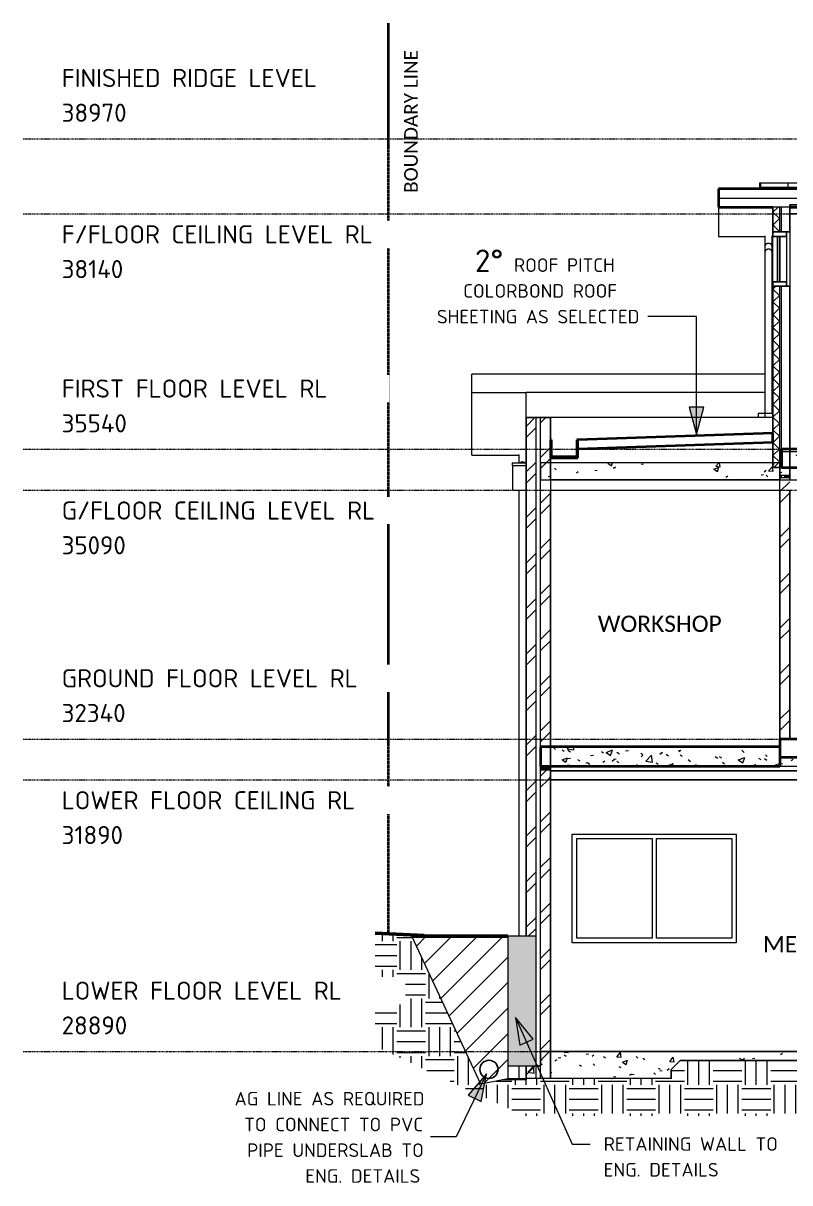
# Model space of a CAD drawing. Header units: millimetres. Extents: x 22424 to 44234, y 27159 to 40246.
# Drawn here: x 22424 to 30885, y 27439 to 40246 of the extents above; entities that cross this region are included whole.
import ezdxf

# ---------------------------------------------------------------- set-up
doc = ezdxf.new("R2010")
doc.units = ezdxf.units.MM
doc.linetypes.add('Centre', pattern=[30, 12, -6, 6, -6])
doc.linetypes.add('Dash dot', pattern=[8, 4, -2, 0, -2])
for name, color, linetype, lineweight in [('A-AREA-IDEN', 2, 'Continuous', 9), ('A-CLNG', 13, 'Continuous', 9), ('A-DETL', 90, 'Continuous', 9), ('A-DETL-GENF', 92, 'Continuous', 9), ('A-DETL-MEDM', 33, 'Continuous', 25), ('A-DETL-THIN', 151, 'Continuous', 9), ('A-DETL-WIDE', 214, 'Continuous', 50), ('A-FLOR', 192, 'Continuous', 9), ('A-FLOR-LEVL', 51, 'Continuous', 9), ('A-FLOR-PATT', 8, 'Continuous', 35), ('A-GENM', 13, 'Continuous', 9), ('A-GLAZ', 151, 'Continuous', 9), ('A-ROOF', 132, 'Continuous', 9), ('A-ROOF-MCUT', 132, 'Continuous', 35), ('A-WALL', 113, 'Continuous', 9), ('A-WALL-PATT', 111, 'Continuous', 25), ('E-ELEC-FIXT', 91, 'Continuous', 9), ('G-ANNO-TEXT', 231, 'Continuous', 9)]:
    doc.layers.add(name, color=color, linetype=linetype, lineweight=lineweight)
doc.styles.add('Calibri', font='calibri.ttf', dxfattribs={"height": 180})
doc.styles.add('Calibri_1', font='calibri.ttf', dxfattribs={"height": 150})
doc.styles.add('ISOCPEUR', font='ISOCPEUR.ttf', dxfattribs={"height": 200})
doc.styles.add('ISOCPEUR_1', font='ISOCPEUR.ttf', dxfattribs={"height": 150})
doc.styles.add('ISOCPEUR_2', font='ISOCPEUR.ttf', dxfattribs={"height": 250})
pattern_1 = [(45, (34166.6, 19353.85), (-251.447, 251.447), []), (45, (34166.6, 19734.85), (-251.447, 251.447), [])]
pattern_2 = [(50, (34166.6, 19353.85), (582.989, -51.005), [60.96, -670.56]), (355, (34166.6, 19353.85), (-112.777, 611.382), [48.768, -536.448]), (100.451, (34215.17, 19349.6), (470.216, 560.373), [51.808, -569.888]), (46.184, (34166.6, 19516.4), (867.453, -134.537), [91.44, -1005.84]), (96.636, (34238.9, 19505.2), (759.688, 791.77), [77.71, -854.83]), (351.184, (34166.6, 19516.4), (759.696, 791.76), [73.15, -804.67]), (21, (34247.87, 19475.77), (485.166, -327.249), [60.96, -670.56]), (326, (34247.87, 19475.77), (197.767, 589.402), [48.768, -536.448]), (71.451, (34288.3, 19448.5), (682.934, 262.148), [51.808, -569.888]), (37.5, (34166.59, 19353.85), (9.883, 270.576), [26.822, -503.123, 26.822, -517.754, -538.48]), (37.5, (34166.59, 19353.85), (9.883, 270.576), [-1074.522, 26.822, -511.658]), (7.5, (34166.6, 19353.85), (213.8225, 320.578), [26.822, -283.667, 26.822, -490.931, -205.232]), (7.5, (34166.6, 19353.85), (213.8225, 320.578), [-828.243, 26.822, -178.41]), (327.5, (33985.33, 19353.85), (433.891, -18.3325), [26.822, -176.378, 26.822, -607.162, -841.248]), (327.5, (33985.33, 19353.85), (433.891, -18.3325), [-837.184, 26.822, -814.426]), (317.5, (33904.05, 19353.85), (474.014, 81.365), [26.822, -237.338, 26.822, -394.208, -597.408]), (317.5, (33904.05, 19353.85), (474.014, 81.365), [-685.19, 26.822, -570.586])]
pattern_3 = [(0, (34166.6, 19353.85), (317.5, 317.5), [317.5, -317.5]), (0, (34166.6, 19472.9), (317.5, 317.5), [317.5, -317.5]), (0, (34166.6, 19591.97), (317.5, 317.5), [317.5, -317.5]), (90, (34206.27, 19631.66), (-317.5, 317.5), [317.5, -317.5]), (90, (34325.34, 19631.66), (-317.5, 317.5), [317.5, -317.5]), (90, (34444.4, 19631.66), (-317.5, 317.5), [317.5, -317.5])]

# ---------------------------------------------------------------- blocks, each defined once
blk = doc.blocks.new('FIXED MOULDING ON AND OFF - A0612-2345004-SECTION D-D')
at = {"layer": 'A-GLAZ', "lineweight": 25}
for p, q in [((30850, 37940), (30700, 37940)), ((30700, 37940), (30700, 37890)), ((30850, 37890), (30850, 37940)), ((30700, 37890), (30850, 37890)), ((30775, 37890), (30750, 37890)), ((30750, 37890), (30750, 37390)), ((30775, 37390), (30775, 37890)), ((30850, 37390), (30700, 37390)), ((30700, 37390), (30700, 37340)), ((30700, 37340), (30850, 37340)), ((30750, 37390), (30775, 37390)), ((30850, 37340), (30850, 37390))]:
    blk.add_line(p, q, dxfattribs=at)
at = {"layer": 'A-GLAZ'}
for p, q in [((30700, 37390), (30700, 37890)), ((30850, 37890), (30850, 37390))]:
    blk.add_line(p, q, dxfattribs=at)
blk = doc.blocks.new('2 panel 1 mullion - AF1218-2343563-SECTION D-D')
at = {"layer": 'A-GLAZ'}
for p, q in [((28535, 31240), (29365, 31240)), ((28535, 30140), (28535, 31240)), ((29365, 31240), (29365, 30140)), ((29415, 31240), (30245, 31240)), ((29415, 30140), (29415, 31240)), ((30245, 31240), (30245, 30140)), ((29365, 30140), (28535, 30140)), ((30245, 30140), (29415, 30140))]:
    blk.add_line(p, q, dxfattribs=at)
blk = doc.blocks.new('Downpipe - 450 Eave-1917928-SECTION D-D')
at = {"layer": 'A-GENM'}
for p, q in [((27895, 35481), (27895, 35390)), ((27975, 35390), (27975, 35481)), ((27895, 35090), (27895, 32340))]:
    blk.add_line(p, q, dxfattribs=at)
for points, knots in [([(27935, 35400), (27931, 35400), (27926, 35399), (27920, 35397), (27915, 35395), (27911, 35393), (27909, 35391), (27908, 35390), (27908, 35390)], [0, 0, 0, 0, 0.0833333, 0.125, 0.1666667, 0.2083333, 0.2291667, 0.2394778, 0.2394778, 0.2394778, 0.2394778]), ([(27962, 35390), (27962, 35390), (27961, 35391), (27959, 35393), (27955, 35395), (27950, 35397), (27944, 35399), (27938, 35400), (27935, 35400)], [0.7605222, 0.7605222, 0.7605222, 0.7605222, 0.7708333, 0.7916667, 0.8333333, 0.875, 0.9166667, 1, 1, 1, 1])]:
    blk.add_open_spline(points, degree=3, knots=knots, dxfattribs=at)
blk = doc.blocks.new('Downpipe - RH DP-2028410-SECTION D-D')
at = {"layer": 'A-GENM'}
for p, q in [((27822, 35390), (27975, 35390)), ((27822, 35390), (27822, 35360)), ((27822, 35360), (27975, 35360)), ((27825, 35360), (27825, 35093)), ((27825, 35093), (27825, 35090)), ((27825, 35090), (27975, 35090)), ((27895, 35090), (27895, 30162))]:
    blk.add_line(p, q, dxfattribs=at)
blk = doc.blocks.new('Downpipe - 450 Eave-1907276-SECTION D-D')
at = {"layer": 'A-GENM'}
for p, q in [((27895, 28730), (27895, 28580)), ((27895, 28580), (27975, 28580))]:
    blk.add_line(p, q, dxfattribs=at)
blk = doc.blocks.new('Solar Panel_ Face Based - Solar Panel_ Face Based-V6-SECTION D-D')
at = {"layer": 'E-ELEC-FIXT'}
h = blk.add_hatch(dxfattribs=at)
h.set_pattern_fill('FP_8', color=256, style=0, pattern_type=2)
h.set_pattern_definition([(0, (34166.6, 19516.65), (0, 298.858), []), (90, (34166.6, 19516.65), (-300, 2e-14), [])])
h.paths.add_polyline_path([(31600, 38433), (31600, 38483), (30550, 38483), (30550, 38433), (31196, 38433)])
h = blk.add_hatch(dxfattribs=at)
h.set_pattern_fill('FP_7', color=256, style=0, pattern_type=2)
h.set_pattern_definition([(0, (34166.586, 38270.536), (0, 26.147), []), (90, (34166.6, 38270.54), (-300, 2e-14), [])])
h.paths.add_polyline_path([(30550, 38415), (31600, 38415), (31600, 38433), (30550, 38433)])
for p, q in [((30550, 38483), (31600, 38483)), ((30550, 38483), (30550, 38433)), ((30550, 38433), (30550, 38415)), ((31600, 38433), (30550, 38433)), ((31600, 38433), (31600, 38483)), ((31600, 38415), (31600, 38433))]:
    blk.add_line(p, q, dxfattribs=at)
blk = doc.blocks.new('Downpipe - 450 Eave-1976548-SECTION D-D')
at = {"layer": 'A-GENM'}
for p, q in [((30610, 37898), (30610, 37778)), ((30690, 37778), (30690, 37898)), ((30610, 37778), (30610, 37714)), ((30610, 37714), (30610, 35940)), ((30690, 37714), (30690, 37778)), ((30690, 35940), (30690, 37714)), ((30612, 35940), (30650, 35940)), ((30650, 35940), (30690, 35940))]:
    blk.add_line(p, q, dxfattribs=at)
for points, knots in [([(30650, 37815), (30647, 37815), (30642, 37814), (30635, 37812), (30630, 37810), (30627, 37808), (30624, 37806), (30622, 37804), (30619, 37801), (30616, 37797), (30615, 37795), (30613, 37792), (30613, 37790), (30612, 37788), (30611, 37786), (30611, 37783), (30611, 37781), (30610, 37779), (30610, 37778)], [0, 0, 0, 0, 0.0833333, 0.125, 0.1666667, 0.2083333, 0.2291667, 0.25, 0.2916667, 0.3333333, 0.3541667, 0.375, 0.3958333, 0.4166667, 0.4375, 0.4583333, 0.4791667, 0.5, 0.5, 0.5, 0.5]), ([(30690, 37778), (30690, 37779), (30690, 37781), (30690, 37783), (30690, 37786), (30689, 37788), (30688, 37790), (30687, 37792), (30686, 37795), (30685, 37797), (30684, 37799), (30682, 37801), (30679, 37804), (30677, 37806), (30674, 37808), (30671, 37810), (30666, 37812), (30659, 37814), (30654, 37815), (30650, 37815)], [0.5, 0.5, 0.5, 0.5, 0.5208333, 0.5416667, 0.5625, 0.5833333, 0.6041667, 0.625, 0.6458333, 0.6666667, 0.6875, 0.7083333, 0.75, 0.7708333, 0.7916667, 0.8333333, 0.875, 0.9166667, 1, 1, 1, 1]), ([(30650, 37751), (30647, 37751), (30642, 37751), (30635, 37748), (30630, 37746), (30627, 37744), (30624, 37742), (30622, 37740), (30619, 37737), (30616, 37734), (30615, 37731), (30613, 37729), (30613, 37726), (30612, 37724), (30611, 37722), (30611, 37719), (30611, 37717), (30610, 37715), (30610, 37714)], [0, 0, 0, 0, 0.0833333, 0.125, 0.1666667, 0.2083333, 0.2291667, 0.25, 0.2916667, 0.3333333, 0.3541667, 0.375, 0.3958333, 0.4166667, 0.4375, 0.4583333, 0.4791667, 0.5, 0.5, 0.5, 0.5]), ([(30690, 37714), (30690, 37715), (30690, 37717), (30690, 37719), (30690, 37722), (30689, 37724), (30688, 37726), (30687, 37729), (30686, 37731), (30685, 37733), (30684, 37735), (30682, 37737), (30679, 37740), (30677, 37742), (30674, 37744), (30671, 37746), (30666, 37748), (30659, 37751), (30654, 37751), (30650, 37751)], [0.5, 0.5, 0.5, 0.5, 0.5208333, 0.5416667, 0.5625, 0.5833333, 0.6041667, 0.625, 0.6458333, 0.6666667, 0.6875, 0.7083333, 0.75, 0.7708333, 0.7916667, 0.8333333, 0.875, 0.9166667, 1, 1, 1, 1])]:
    blk.add_open_spline(points, degree=3, knots=knots, dxfattribs=at)
blk = doc.blocks.new('Downpipe - 450 Eave-1976745-SECTION D-D')
at = {"layer": 'A-GENM'}
for p, q in [((30535, 35940), (30535, 35890)), ((30535, 35940), (30575, 35940)), ((30575, 35940), (30614, 35940)), ((30615, 35890), (30615, 35940))]:
    blk.add_line(p, q, dxfattribs=at)

msp = doc.modelspace()

# ---------------------------------------------------------------- hatches: boundary and pattern name
at = {"layer": 'A-DETL-GENF'}
h = msp.add_hatch(dxfattribs=at)
h.set_pattern_fill('FP_5', style=0, pattern_type=2)
h.set_pattern_definition(pattern_2)
h.paths.add_polyline_path([(30463, 35204), (30798, 35204), (30798, 35511), (30793, 35511), (30793, 35390), (28135, 35390), (28135, 35204), (30219, 35204)])
h.paths.add_polyline_path([(30952, 35204), (31195, 35204), (31332, 35341), (38955, 35341), (38955, 35541), (34205, 35541), (34205, 35511), (30823, 35511), (30823, 35204), (30885, 35204)])
h = msp.add_hatch(color=8, dxfattribs=at)
h.paths.add_polyline_path([(30885, 35224), (30885, 35254), (30823, 35254), (30823, 35224)])
h.paths.add_polyline_path([(30798, 35224), (30798, 35254), (30775, 35254), (30775, 35224)])
h = msp.add_hatch(dxfattribs=at)
h.set_pattern_fill('FP_5', style=0, pattern_type=2)
h.set_pattern_definition(pattern_2)
h.paths.add_polyline_path([(28135, 32040), (31225, 32040), (31225, 32140), (34003, 32140), (34090, 32053), (34543, 32053), (34630, 32140), (39835, 32140), (39835, 32340), (39650, 32340), (39650, 32310), (35770, 32310), (35770, 32340), (30775, 32340), (30775, 32254), (28135, 32254), (28135, 32074)])
for color, points in [(8, [(28245, 31997), (28245, 32040), (28135, 32040), (28135, 31997)]), (31, [(27775, 28730), (28085, 28730), (28085, 30162), (27775, 30162), (27775, 28766)])]:
    msp.add_hatch(color=color, dxfattribs=at).paths.add_polyline_path(points)
h = msp.add_hatch(dxfattribs=at)
h.set_pattern_fill('FP_9', color=8, style=0, pattern_type=2)
h.set_pattern_definition(pattern_3)
h.paths.add_polyline_path([(34591, 27793), (41948, 27793), (41948, 30350), (41218, 30237), (41435, 30237), (41435, 27890), (40985, 27890), (40985, 28590), (27975, 28590), (27975, 28576), (27710, 28575), (27477, 28530), (26714, 30162), (26856, 30162), (26851, 30171), (26309, 30197), (26309, 28947), (27958, 28179), (32001, 28179), (32696, 27793), (34129, 27793)])
h = msp.add_hatch(dxfattribs=at)
h.set_pattern_fill('FP_10', style=0, pattern_type=2)
h.set_pattern_definition([(45, (34166.59, 19353.85), (-141.4214, 141.4214), [])])
h.paths.add_polyline_path([(27477, 28530), (27775, 28588), (27775, 30162), (26714, 30162), (27457, 28572)])
h = msp.add_hatch(dxfattribs=at)
h.set_pattern_fill('FP_5', style=0, pattern_type=2)
h.set_pattern_definition(pattern_2)
h.paths.add_polyline_path([(27959, 28589), (29575, 28590), (29575, 28689), (29675, 28789), (34030, 28789), (34090, 28729), (34390, 28729), (34450, 28789), (35610, 28789), (35670, 28729), (35970, 28729), (36030, 28789), (39445, 28789), (39545, 28689), (39545, 28590), (39980, 28590), (39980, 28804), (39820, 28804), (39820, 28890), (28135, 28890), (28135, 28730), (27775, 28730), (27775, 28589), (27898, 28589)])
h = msp.add_hatch(dxfattribs=at)
h.set_pattern_fill('FP_9', color=8, style=0, pattern_type=2)
h.set_pattern_definition(pattern_3)
h.paths.add_polyline_path([(39545, 28589), (39545, 28689), (39445, 28789), (36030, 28789), (35970, 28729), (35670, 28729), (35610, 28789), (34450, 28789), (34390, 28729), (34090, 28729), (34030, 28789), (29675, 28789), (29575, 28689), (29575, 28589), (39505, 28589)])
at = {"layer": 'A-FLOR'}
h = msp.add_hatch(dxfattribs=at)
h.set_pattern_fill('FP_4', color=8, style=0, pattern_type=2)
h.set_pattern_definition([(50, (34166.6, 19353.85), (728.737, -63.756), [76.2, -838.2]), (355, (34166.6, 19353.85), (-140.97, 764.228), [60.96, -670.56]), (100.451, (34227.3, 19348.54), (587.77, 700.467), [64.76, -712.36]), (46.184, (34166.6, 19557.05), (1084.316, -168.17), [114.3, -1257.3]), (96.636, (34256.9, 19543), (949.61, 989.71), [97.14, -1068.54]), (351.184, (34166.6, 19557), (949.62, 989.7), [91.44, -1005.84]), (21, (34268.2, 19506.25), (606.458, -409.06), [76.2, -838.2]), (326, (34268.2, 19506.25), (247.21, 736.753), [60.96, -670.56]), (71.451, (34318.7, 19472.16), (853.67, 327.685), [64.76, -712.36]), (37.5, (34166.59, 19353.85), (12.3547, 338.22), [33.528, -628.904, 33.528, -647.192, -673.1]), (37.5, (34166.59, 19353.85), (12.3547, 338.22), [-1343.152, 33.528, -639.572]), (7.5, (34166.6, 19353.85), (267.279, 400.722), [33.528, -354.584, 33.528, -613.664, -256.54]), (7.5, (34166.6, 19353.85), (267.279, 400.722), [-1035.304, 33.528, -223.012]), (327.5, (33940.02, 19353.85), (542.3633, -22.9153), [33.528, -220.472, 33.528, -1810.512]), (327.5, (33940.02, 19353.85), (542.3633, -22.9153), [-287.528, -758.952, 33.528, -1018.032]), (317.5, (33838.4, 19353.85), (592.517, 101.707), [33.528, -296.672, 33.528, -492.76, -746.76]), (317.5, (33838.4, 19353.85), (592.517, 101.707), [-856.488, 33.528, -713.232])])
h.paths.add_polyline_path([(28135, 32040), (30775, 32040), (30775, 32254), (28135, 32254), (28135, 32074)])
at = {"layer": 'A-FLOR-PATT', "lineweight": 9}
h = msp.add_hatch(dxfattribs=at)
h.set_pattern_fill('FP_5', color=256, style=0, pattern_type=2)
h.set_pattern_definition(pattern_2)
h.paths.add_polyline_path([(35106, 35340), (38865, 35340), (38865, 35540), (30795, 35540), (30795, 35340), (34862, 35340)])
h = msp.add_hatch(dxfattribs=at)
h.set_pattern_fill('FP_5', color=256, style=0, pattern_type=2)
h.set_pattern_definition(pattern_2)
h.paths.add_polyline_path([(39749, 32140), (39825, 32140), (39825, 32340), (30775, 32340), (30775, 32140), (39505, 32140)])
at = {"layer": 'A-WALL-PATT', "lineweight": 9}
h = msp.add_hatch(dxfattribs=at)
h.set_pattern_fill('FP_2', color=256, angle=-225, style=0, pattern_type=2)
h.set_pattern_definition([(315, (30700.45, 37026.96), (70.7107, 70.7107), []), (45, (30700.45, 37026.96), (-70.7107, 70.7107), [])])
h.paths.add_polyline_path([(30708, 35340), (30775, 35340), (30775, 37340), (30700, 37340), (30700, 35340)])
h.paths.add_polyline_path([(30700, 37940), (30775, 37940), (30775, 38214), (30700, 38214), (30700, 38008)])
h = msp.add_hatch(dxfattribs=at)
h.set_pattern_fill('FP_1', color=256, style=0, pattern_type=2)
h.set_pattern_definition(pattern_1)
h.paths.add_polyline_path([(27975, 31890), (28085, 31890), (28085, 35890), (27975, 35890), (27975, 31928)])
h = msp.add_hatch(dxfattribs=at)
h.set_pattern_fill('FP_1', color=256, style=0, pattern_type=2)
h.set_pattern_definition(pattern_1)
h.paths.add_polyline_path([(28135, 31890), (28245, 31890), (28245, 35890), (28135, 35890), (28135, 32074)])
h = msp.add_hatch(dxfattribs=at)
h.set_pattern_fill('FP_1', color=256, style=0, pattern_type=2)
h.set_pattern_definition(pattern_1)
h.paths.add_polyline_path([(30775, 32340), (30885, 32340), (30885, 35340), (30775, 35340), (30775, 32463)])
h = msp.add_hatch(dxfattribs=at)
h.set_pattern_fill('FP_1', color=256, style=0, pattern_type=2)
h.set_pattern_definition(pattern_1)
h.paths.add_polyline_path([(28020, 28590), (28085, 28590), (28085, 28730), (27975, 28730), (27975, 28590)])
h.paths.add_polyline_path([(27975, 30162), (28085, 30162), (28085, 31890), (27975, 31890), (27975, 30177)])
h = msp.add_hatch(dxfattribs=at)
h.set_pattern_fill('FP_1', color=256, style=0, pattern_type=2)
h.set_pattern_definition(pattern_1)
h.paths.add_polyline_path([(28135, 28590), (28245, 28590), (28245, 31890), (28135, 31890), (28135, 28961)])
at = {"layer": 'G-ANNO-TEXT'}
for points in [[(29857, 35704), (29937, 36004), (29776, 36004)], [(27859, 29266), (27907, 28959), (28054, 29025)], [(27536, 28643), (27334, 28408), (27479, 28338)]]:
    msp.add_hatch(color=7, dxfattribs=at).paths.add_polyline_path(points)

# ---------------------------------------------------------------- linework, layer by layer
at = {"layer": 'A-CLNG', "lineweight": 25}
for p, q in [((38850, 38240), (30885, 38240)), ((30885, 38240), (30885, 38140)), ((30885, 38140), (38850, 38140)), ((34185, 31990), (28245, 31990)), ((28245, 31990), (28245, 31890)), ((28245, 31890), (34185, 31890))]:
    msp.add_line(p, q, dxfattribs=at)
at = {"layer": 'A-DETL', "linetype": 'Dash dot', "lineweight": 35}
msp.add_line((26455, 30190), (26455, 40246), dxfattribs=at)
at = {"layer": 'A-DETL'}
for p, q in [((34205, 35511), (30793, 35511)), ((30793, 35511), (30793, 35390)), ((30793, 35390), (28135, 35390)), ((28135, 35390), (28135, 35204)), ((28135, 35204), (31195, 35204)), ((28245, 35204), (28245, 35090)), ((30775, 35204), (28245, 35204)), ((30775, 35090), (30775, 35204)), ((28245, 35090), (30775, 35090)), ((35770, 32340), (30775, 32340)), ((30775, 32340), (30775, 32254)), ((30775, 32254), (28135, 32254)), ((28135, 32254), (28135, 32040)), ((28135, 32040), (31225, 32040)), ((27477, 28530), (26714, 30162)), ((26856, 30162), (26851, 30171)), ((27775, 30162), (27775, 28730)), ((28085, 30162), (27775, 30162)), ((28085, 28730), (28085, 30162)), ((27775, 28730), (27775, 28588)), ((27775, 28730), (28085, 28730)), ((27775, 28588), (27477, 28530)), ((27975, 28576), (27714, 28576)), ((29575, 28590), (27975, 28590)), ((27975, 28590), (27975, 28576))]:
    msp.add_line(p, q, dxfattribs=at)
at = {"layer": 'A-DETL-MEDM'}
for p, q in [((39820, 28890), (28135, 28890)), ((28135, 28890), (28135, 28730)), ((28135, 28730), (28085, 28730)), ((29675, 28789), (29575, 28689)), ((29575, 28689), (29575, 28589)), ((34030, 28789), (29675, 28789)), ((27775, 28589), (27975, 28589))]:
    msp.add_line(p, q, dxfattribs=at)
msp.add_circle((27565, 28692), 100, dxfattribs=at)
at = {"layer": 'A-DETL-THIN'}
for p, q in [((30775, 35224), (30775, 35254)), ((30775, 35254), (30885, 35254)), ((30885, 35224), (30775, 35224)), ((30885, 35254), (30885, 35224)), ((28135, 31997), (28135, 32040)), ((28135, 32040), (28245, 32040)), ((28245, 32040), (28245, 31997)), ((28245, 31997), (28135, 31997))]:
    msp.add_line(p, q, dxfattribs=at)
at = {"layer": 'A-DETL-WIDE'}
for p, q in [((26851, 30171), (26309, 30197)), ((26714, 30162), (27775, 30162))]:
    msp.add_line(p, q, dxfattribs=at)
at = {"layer": 'A-FLOR', "lineweight": 35}
for p, q in [((38865, 35540), (30795, 35540)), ((30795, 35540), (30795, 35340)), ((30795, 35340), (31331, 35340)), ((37957, 32340), (30775, 32340)), ((30775, 32340), (30775, 32040)), ((30775, 32254), (28135, 32254)), ((28135, 32254), (28135, 32040)), ((28135, 32040), (30775, 32040)), ((30775, 32140), (39825, 32140))]:
    msp.add_line(p, q, dxfattribs=at)
at = {"layer": 'A-FLOR-LEVL', "linetype": 'Centre'}
for p, q in [((22424, 38970), (41672, 38970)), ((22424, 38140), (41672, 38140)), ((22424, 35540), (41672, 35540)), ((22424, 35090), (41672, 35090)), ((22424, 32340), (41672, 32340)), ((22424, 31890), (41672, 31890)), ((22424, 28890), (41672, 28890))]:
    msp.add_line(p, q, dxfattribs=at)
at = {"layer": 'A-ROOF', "lineweight": 35}
for p, q in [((39560, 38415), (30100, 38415)), ((30100, 38415), (30100, 38214)), ((30100, 38214), (30700, 38214)), ((30885, 38214), (38775, 38214)), ((30700, 35720), (28545, 35645)), ((28545, 35544), (30700, 35619)), ((30700, 35619), (30700, 35720))]:
    msp.add_line(p, q, dxfattribs=at)
at = {"layer": 'A-ROOF'}
for p, q in [((30100, 38414), (39560, 38414)), ((30100, 38314), (39560, 38314)), ((30100, 38214), (30100, 37892)), ((30100, 37892), (30610, 37892)), ((30690, 37892), (30700, 37892)), ((27375, 35474), (27375, 36371)), ((30610, 36371), (27375, 36371)), ((30700, 36371), (30690, 36371)), ((27375, 36169), (27975, 36169)), ((30690, 36169), (30700, 36169)), ((28545, 35644), (30700, 35719)), ((27375, 35474), (27895, 35474))]:
    msp.add_line(p, q, dxfattribs=at)
at = {"layer": 'A-ROOF-MCUT'}
for p, q in [((28255, 35645), (28245, 35645)), ((28245, 35645), (28245, 35445)), ((28255, 35455), (28255, 35645)), ((28545, 35645), (28535, 35645)), ((28535, 35645), (28535, 35455)), ((28545, 35445), (28545, 35645)), ((28245, 35445), (28545, 35445)), ((28535, 35455), (28255, 35455))]:
    msp.add_line(p, q, dxfattribs=at)
at = {"layer": 'A-WALL', "lineweight": 25}
for p, q in [((30700, 38214), (30700, 37940)), ((30885, 37940), (30885, 38140)), ((30700, 37940), (30885, 37940)), ((30700, 37340), (30700, 35340)), ((30885, 37340), (30700, 37340)), ((30885, 35204), (30885, 37340)), ((28245, 35890), (27975, 35890)), ((27975, 35890), (27975, 31890)), ((28245, 35204), (28245, 35890)), ((30795, 35340), (30700, 35340)), ((30775, 35340), (30775, 35204)), ((28245, 31890), (28245, 35090)), ((30775, 35090), (30775, 32340)), ((30885, 32340), (30885, 35090)), ((27975, 31890), (27975, 30162)), ((28245, 28590), (28245, 31890)), ((27975, 28730), (27975, 28590))]:
    msp.add_line(p, q, dxfattribs=at)
at = {"layer": 'A-WALL'}
for p, q in [((30885, 38214), (30700, 38214)), ((30775, 37940), (30775, 38214)), ((30795, 37940), (30795, 38214)), ((30885, 37940), (30885, 37340)), ((30775, 35340), (30775, 37340)), ((30795, 35540), (30795, 37340)), ((27975, 35890), (27975, 36169)), ((30610, 36169), (27975, 36169)), ((28085, 31890), (28085, 35890)), ((28135, 31890), (28135, 35890)), ((30700, 35890), (28245, 35890)), ((28085, 30162), (28085, 31890)), ((28135, 28590), (28135, 31890)), ((28485, 30090), (28485, 31290)), ((28485, 31290), (30295, 31290)), ((30295, 31290), (30295, 30090)), ((30295, 30090), (28485, 30090)), ((28085, 28590), (28085, 28730))]:
    msp.add_line(p, q, dxfattribs=at)
at = {"layer": 'G-ANNO-TEXT', "color": 7}
for p, q in [((29323, 37005), (29317, 37005)), ((29857, 37005), (29323, 37005)), ((29857, 35704), (29857, 37005)), ((29937, 36004), (29776, 36004)), ((29776, 36004), (29857, 35704)), ((29857, 35704), (29937, 36004)), ((27859, 29266), (27907, 28959)), ((28054, 29025), (27859, 29266)), ((27859, 29266), (28482, 27867)), ((27907, 28959), (28054, 29025)), ((27536, 28643), (27202, 27948)), ((27536, 28643), (27334, 28408)), ((27479, 28338), (27536, 28643)), ((27334, 28408), (27479, 28338)), ((27202, 27948), (26919, 27948)), ((28482, 27867), (28681, 27867))]:
    msp.add_line(p, q, dxfattribs=at)

# ---------------------------------------------------------------- block references
at = {"layer": 'A-GENM'}
for name in ['Downpipe - 450 Eave-1976548-SECTION D-D', 'Downpipe - 450 Eave-1976745-SECTION D-D', 'Downpipe - 450 Eave-1917928-SECTION D-D', 'Downpipe - RH DP-2028410-SECTION D-D', 'Downpipe - 450 Eave-1907276-SECTION D-D']:
    msp.add_blockref(name, (0, 0), dxfattribs=at)
at = {"layer": 'A-GLAZ'}
for name in ['FIXED MOULDING ON AND OFF - A0612-2345004-SECTION D-D', '2 panel 1 mullion - AF1218-2343563-SECTION D-D']:
    msp.add_blockref(name, (0, 0), dxfattribs=at)
at = {"layer": 'E-ELEC-FIXT'}
msp.add_blockref('Solar Panel_ Face Based - Solar Panel_ Face Based-V6-SECTION D-D', (0, 0), dxfattribs=at)

# ---------------------------------------------------------------- texts
at = {"layer": 'A-AREA-IDEN', "char_height": 180, "attachment_point": 1, "style": 'Calibri'}
for s, insert, width in [('WORKSHOP', (28766, 33703), 1667.51), ('MEDIA ROOM', (30590, 30163), 1972.15)]:
    msp.add_mtext(s, dxfattribs=dict(at, insert=insert, width=width))
at = {"layer": 'A-FLOR-LEVL', "char_height": 200, "attachment_point": 1, "style": 'ISOCPEUR', "bg_fill": 3, "box_fill_scale": 1.25, "bg_fill_color": 9, "bg_fill_true_color": 13158600, "bg_fill_transparency": 0}
for s, insert, width in [('FINISHED RIDGE LEVEL', (22849, 39741), 3383.12), ('38970', (22849, 39357), 881.86), ('38140', (22849, 37630), 849.79), ('35540', (22849, 35927), 905.91), ('35090', (22849, 34580), 881.86), ('32340', (22849, 32727), 905.91), ('31890', (22849, 31380), 825.74), ('28890', (22849, 29277), 881.86)]:
    msp.add_mtext(s, dxfattribs=dict(at, insert=insert, width=width))
at = {"layer": 'G-ANNO-TEXT', "color": 5, "insert": (26629, 38372), "char_height": 150, "width": 2004.22, "attachment_point": 1, "rotation": 90, "style": 'Calibri_1'}
msp.add_mtext('BOUNDARY LINE', dxfattribs=at)
at = {"layer": 'G-ANNO-TEXT', "color": 7, "attachment_point": 1}
for s, insert, char_height, width, style in [('2°', (27410, 37747), 250, 400.84, 'ISOCPEUR_2'), ('      ROOF PITCH', (27268, 37649), 150, 1964.13, 'ISOCPEUR_1'), ('COLORBOND ROOF', (27281, 37364), 150, 1940.08, 'ISOCPEUR_1'), ('SHEETING AS SELECTED', (26990, 37080), 150, 2637.55, 'ISOCPEUR_1'), ('AG LINE AS REQUIRED', (24757, 28443), 150, 2437.13, 'ISOCPEUR_1'), ('TO CONNECT TO PVC ', (24863, 28158), 150, 2308.86, 'ISOCPEUR_1'), ('RETAINING WALL TO ', (28831, 27942), 150, 2364.98, 'ISOCPEUR_1'), ('PIPE UNDERSLAB TO ', (24896, 27874), 150, 2268.78, 'ISOCPEUR_1'), ('ENG. DETAILS ', (25538, 27589), 150, 1491.14, 'ISOCPEUR_1'), ('ENG. DETAILS ', (28831, 27658), 150, 1603.38, 'ISOCPEUR_1')]:
    msp.add_mtext(s, dxfattribs=dict(at, insert=insert, char_height=char_height, width=width, style=style))

# ---------------------------------------------------------------- next in the draw order: texts
at = {"layer": 'A-FLOR-LEVL', "char_height": 200, "attachment_point": 1, "style": 'ISOCPEUR', "bg_fill": 3, "box_fill_scale": 1.25, "bg_fill_color": 9, "bg_fill_true_color": 13158600, "bg_fill_transparency": 0}
for s, insert, width in [('F/FLOOR CEILING LEVEL RL', (22849, 38014), 4144.72), ('FIRST FLOOR LEVEL RL', (22849, 36311), 3567.51), ('G/FLOOR CEILING LEVEL RL', (22849, 34964), 4168.77), ('GROUND FLOOR LEVEL RL', (22849, 33111), 3920.25), ('LOWER FLOOR CEILING RL', (22849, 31764), 3888.18), ('LOWER FLOOR LEVEL RL', (22849, 29661), 3743.88)]:
    msp.add_mtext(s, dxfattribs=dict(at, insert=insert, width=width))

doc.saveas('drawing.dxf')
